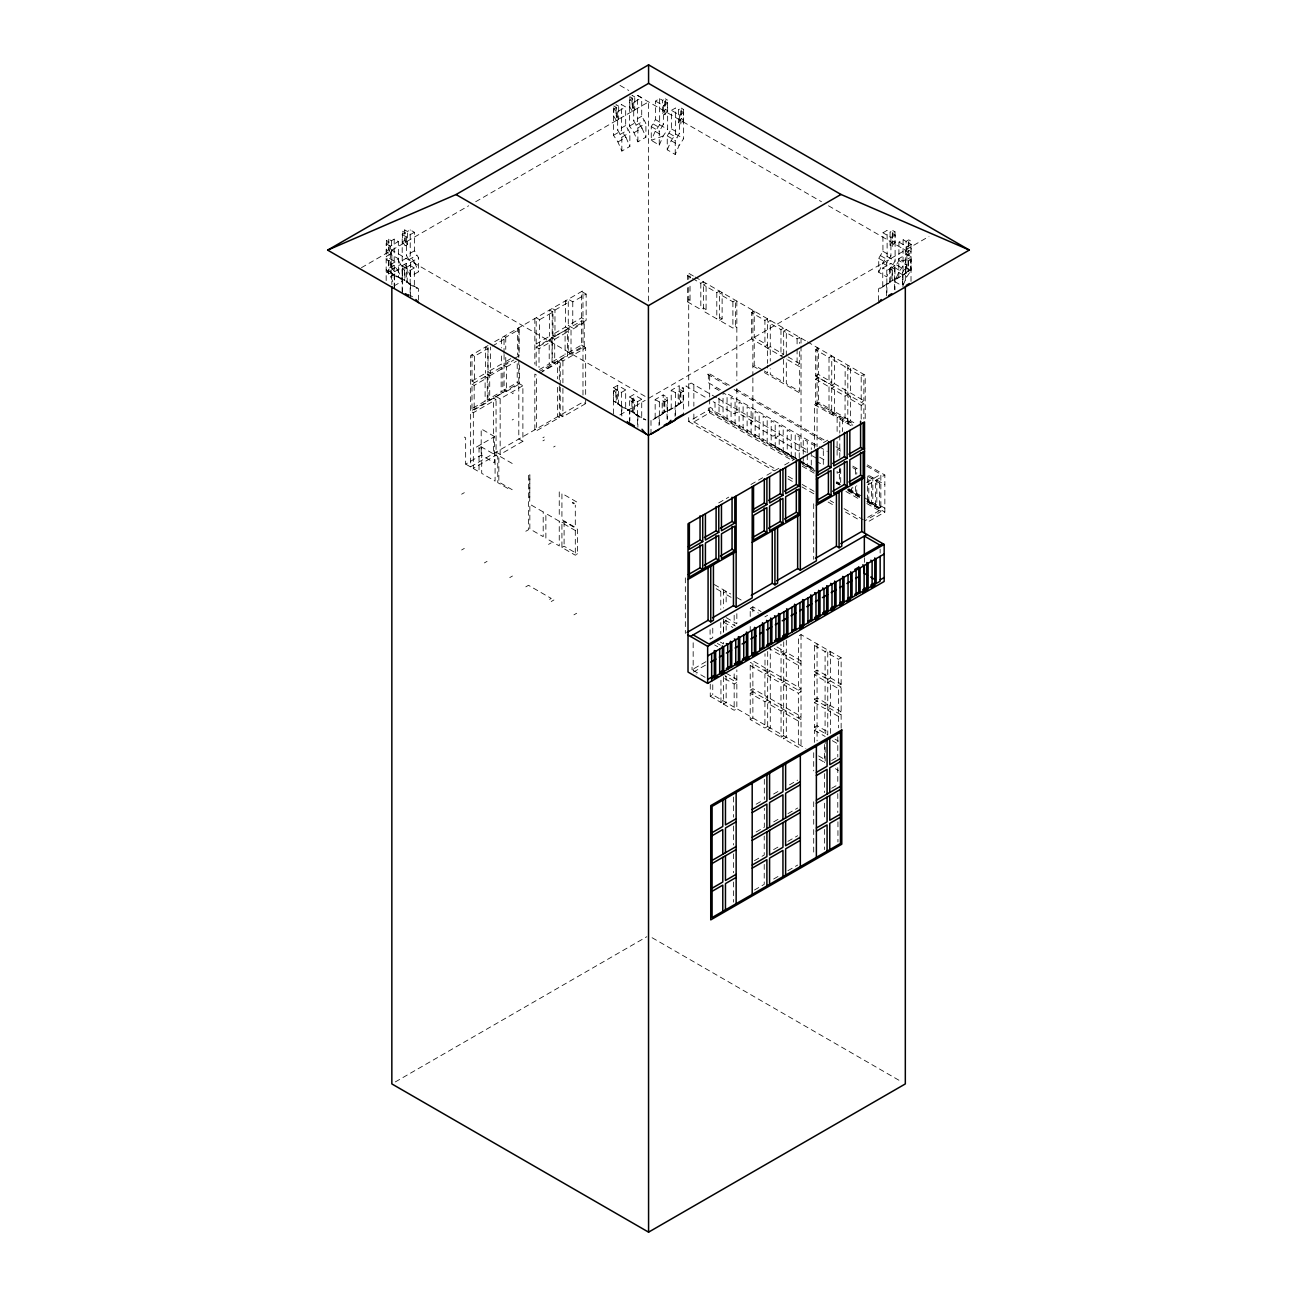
<?xml version="1.0" encoding="UTF-8"?>
<svg xmlns="http://www.w3.org/2000/svg" width="1297" height="1297" viewBox="0 0 1297 1297"><rect width="100%" height="100%" fill="white"/><g stroke="black" fill="none" stroke-linecap="round" stroke-linejoin="round"><path stroke-width="0.75" stroke-dasharray="5 3.75" d="M659.249 145.151L663.172 136.039L667.647 129.408L667.647 103.29L664.842 101.669L667.533 100.128L667.533 110.585L664.842 114.72L662.605 113.423L662.605 100.372L659.654 98.637L655.455 101.053L655.455 119.583L651.256 126.603L651.256 140.303L659.249 145.151L659.249 131.256L663.448 124.22L663.448 105.689L655.455 101.053M667.242 149.804L671.165 140.692L675.64 134.045L675.64 107.943L671.441 110.342L671.441 128.873L667.242 135.893L667.242 149.804L675.234 154.456L679.158 145.345L683.632 138.698L683.632 112.596L680.828 110.975L683.519 109.434L683.519 119.891L680.828 124.026L678.59 122.712L678.59 109.661L675.64 107.943M878.734 272.24L882.657 263.113L887.116 256.482L887.116 230.363L882.933 232.779L882.933 251.31L878.734 258.33L878.734 272.24L886.726 276.877L890.65 267.766L895.108 261.119L895.108 235.016L892.32 233.395L895.011 231.855L895.011 242.312L892.32 246.446L890.082 245.149L890.082 232.082L887.116 230.363M906.068 241.388L908.743 239.848L910.997 241.161L910.997 251.618L908.305 255.752L906.068 254.439L906.068 241.388L903.101 239.669L898.918 242.069L898.918 260.6L906.911 265.253L902.712 272.273L902.712 286.183L906.635 277.055L911.094 270.425L903.101 265.772L898.643 272.419L894.719 281.53L901.107 285.259M655.18 131.386L651.256 140.303L663.172 136.039L655.18 131.386L659.654 124.755L659.654 98.637M675.234 154.456L675.234 140.546L679.433 133.526L679.433 114.995L671.441 110.342M886.937 292.49L886.726 262.983L890.926 255.947L890.926 237.416L882.933 232.779M894.622 289.393L894.719 267.62L898.918 260.6M662.605 113.423L665.296 109.288L665.296 98.831L662.605 100.372M678.59 122.712L681.265 118.578L681.265 108.121L678.59 109.661M890.082 245.149L892.758 241.015L892.758 230.558L890.082 232.082M906.068 254.439L908.743 250.305L908.743 239.848M650.997 434.203L650.997 420.293L663.189 413.451L663.189 394.92L667.371 397.336L667.371 419.417M652.91 419.888L663.189 413.451M667.031 418.963L667.031 411.019L679.239 404.178L679.239 385.663L683.422 388.062L683.422 414.181M668.96 410.614L679.239 404.178M878.572 300.645L878.572 288.728L890.78 281.887L890.78 263.356L894.962 265.772L894.962 289.863M880.501 288.323L890.78 281.887M894.622 279.455L906.83 272.613L906.911 246.722L898.918 242.069M896.551 279.05L906.83 272.613M613.481 109.207L616.448 107.489L616.448 120.54L618.701 119.243L618.701 106.192L621.506 104.571L625.689 106.986L625.689 125.517L629.856 132.537L629.856 146.448L621.847 151.084L617.939 141.957L613.481 135.31L613.481 109.207L617.664 111.623L625.689 106.986M629.531 99.934L632.498 98.232L632.498 111.283L634.752 109.986L634.752 96.918L637.557 95.313L641.723 97.713L641.723 116.244L645.906 123.28L645.906 137.19L637.881 141.827L633.99 132.699L629.531 126.052L629.531 99.934L633.714 102.35L641.723 97.713M391.386 240.756L391.386 253.807L389.132 255.104L386.457 250.97L386.457 240.512L388.711 239.215L391.386 240.756L394.191 239.134L398.357 241.55L398.357 277.25L402.54 279.455L390.332 272.613L390.332 246.171L398.357 241.55M405.183 245.846L402.508 241.696L402.508 231.239L404.745 229.942L407.42 231.482L410.225 229.861L414.408 232.276L414.408 250.807L418.591 257.844L418.591 271.754L410.565 276.391L406.658 267.247L402.2 260.6L402.2 234.498L405.183 232.779L405.183 245.846L407.42 244.533L407.42 231.482M386.166 280.606L386.166 243.771L389.132 242.053L389.132 255.104M616.448 120.54L613.773 116.406L616.026 115.109L616.026 104.652L618.701 106.192M632.498 111.283L629.823 107.148L632.077 105.835L632.077 95.378L634.752 96.918M402.2 234.498L406.383 236.913L414.408 232.276M386.457 250.97L388.711 249.673L388.711 239.215M402.508 241.696L404.745 240.399L404.745 229.942M361.441 267.685L468.687 205.769M475.675 201.732L648.581 101.912L648.581 302.266M386.295 270.133L388.97 271.17L388.97 258.119L386.295 259.659L388.549 260.973L391.224 259.416L391.224 272.467L388.549 274.024L386.295 272.727L388.97 271.17L391.224 272.467M621.847 151.084L621.847 137.174L617.664 130.138L625.689 125.517M637.881 141.827L637.881 127.917L633.714 120.88L641.723 116.244M613.481 135.31L621.506 130.673L621.506 104.571M629.531 126.052L637.557 121.415L637.557 95.313M410.565 276.391L410.565 262.48L406.383 255.444L414.408 250.807M619.917 134.548L627.943 129.927M635.968 125.29L643.993 120.653M402.2 260.6L410.225 255.979L410.225 229.861M400.627 264.475L398.357 260.081L390.332 264.701L392.602 269.111L400.627 264.475L402.54 267.101L402.54 293.365M408.636 259.854L416.661 255.217M621.847 137.174L629.856 132.537M637.881 127.917L645.906 123.28M402.135 291.841L402.135 265.723L406.318 263.323L414.343 267.944L414.343 286.475L418.526 288.68L418.526 300.612M617.939 141.957L625.965 137.32L621.506 130.673M633.99 132.699L641.999 128.063L637.557 121.415M394.515 288.728L394.515 271.738L402.54 267.101M410.565 262.48L418.591 257.844M402.265 268.884L404.94 267.344L404.94 280.395L407.193 281.708L407.193 268.641L404.518 270.198L402.265 268.884L402.265 279.358L407.193 281.708M390.608 276.52L398.633 271.884L394.191 265.236L386.166 269.873L390.608 276.52L394.515 285.648L402.54 281.011L398.633 271.884M406.658 267.247L414.683 262.626L410.225 255.979M402.135 265.723L410.16 270.36L414.343 267.944M488.045 345.537L470.649 355.573L470.649 466.936M494.724 341.678L582.985 290.723L582.985 398.098M503.998 353.449L504.079 336.263L505.749 337.236L519.124 329.519L519.124 355.767L514.115 358.653M474.491 356.237L474.491 382.485L471.995 381.042L471.995 354.794L474.491 356.237L487.867 348.52L487.867 374.768M492.293 346.056L503.998 339.311L501.404 337.82L501.404 347.904M554.97 310.08L568.345 302.347L565.589 300.758L565.589 327.006L552.214 334.739L552.214 308.475L554.97 310.08L554.97 336.328L552.214 334.739M539.601 319.711L552.96 312.01L552.96 338.258L539.601 345.975L536.18 343.981L536.18 317.733L539.601 319.711L539.601 345.975M568.264 352.671L581.478 345.051L581.478 320.926L584.234 322.515L584.234 346.639L571.02 354.259L568.264 352.671L568.264 299.218L572.771 301.828L586.147 294.095L586.147 320.343L572.771 328.076L568.264 325.466L581.64 317.733L586.147 320.343M471.995 381.042L485.37 373.325L489.715 375.838L489.715 400.351L488.045 399.379L501.161 391.807L502.831 392.78L502.831 368.267L501.161 367.294L501.161 391.807M488.045 347.547L488.045 371.785L501.404 364.068L506.43 366.954L506.43 391.467L504.079 390.121L517.211 382.55L519.546 383.896L519.546 365.041M510.775 358.653L504.079 362.512L505.749 363.484L512.445 359.626M536.18 343.981L549.539 336.28L554.711 339.263L554.711 363.306L552.214 361.863L552.214 337.82M471.995 408.831L471.995 384.139L513.92 359.918M536.18 365.819L536.18 347.077L581.64 320.829M554.97 336.328L568.345 328.611M489.715 375.838L502.831 368.267M471.995 384.139L474.167 385.387L487.283 377.816L487.283 402.329L474.167 409.901L471.995 408.652L485.11 401.081L487.283 402.329M506.43 366.954L516.271 361.279M554.711 339.263L567.583 331.837L567.583 355.881L554.711 363.306M565.589 327.006L571.02 330.135L584.234 322.515M536.18 347.077L539.017 348.715L552.052 341.192L552.052 365.543L542.276 371.201M687.442 279.601L687.442 275.564L690.036 274.072L690.036 278.109M552.214 361.863L565.087 354.438L567.583 355.881M539.439 369.548L549.215 363.906L552.052 365.543M538.336 372.077L582.985 346.299L585.66 347.855L585.66 395.666M489.715 400.351L502.831 392.78M506.43 391.467L519.546 383.896M540.087 373.098L559.315 361.993L559.315 383.831M496.054 452.069L500.156 454.436L522.886 441.304L522.886 385.728L518.8 383.361L470.649 411.149L473.324 412.705L496.054 399.573L493.379 398.033L493.379 453.61M560.239 385.241L560.239 359.431L562.914 360.988L585.66 347.855M473.324 412.705L473.324 468.282L496.054 455.166L496.054 396.493L500.156 398.844L522.886 385.728M692.452 278.466L700.818 283.281L703.412 281.789L703.412 311.118L716.803 318.867L719.478 317.311L722.121 318.851L722.121 292.603L719.543 294.095L732.902 301.812L735.496 300.32L735.496 326.568L732.902 328.06L719.543 320.343L719.478 291.063L716.803 292.603L703.412 284.87L706.087 283.33L706.087 309.578L703.412 311.118M512.185 393.737L513.45 393.007M687.442 287.675L687.442 301.812L690.036 300.32L690.036 286.183M687.442 301.812L700.818 309.529L703.412 308.038L706.087 309.578M512.185 419.985L513.45 419.255M476.356 447.108L494.579 436.603L494.579 462.851L481.187 455.117L465.655 464.099L465.655 437.851L464.31 437.073M479.031 448.665L481.706 447.108L481.706 473.356L495.081 481.09L495.081 454.842M719.543 320.343L722.121 318.851M470.649 466.742L582.985 402.086L585.66 403.626L585.66 397.644M559.315 385.809L559.315 417.585L536.601 430.701L536.601 375.109L534.834 374.103L534.834 429.68L537.509 431.22M585.66 403.626L562.914 416.759L560.239 415.218L560.239 387.236M613.481 413.856L613.481 387.738L617.664 385.339L625.689 389.959L625.689 408.49L629.856 410.695L629.856 420.633M613.611 390.916L616.286 389.359L616.286 402.41L618.539 403.724L618.539 390.656L615.864 392.213L613.611 390.916L613.611 401.373L618.539 403.724M751.547 312.674L754.222 311.118L754.222 337.382L767.597 345.099L764.922 346.639L764.922 320.391L751.547 312.674L751.547 338.922L799.682 366.711L799.682 391.418L786.306 383.701L786.306 358.993M542.94 437.738L544.205 437.008M613.481 387.738L621.506 392.375L625.689 389.959M542.94 440.818L544.448 439.959M629.531 423.114L629.531 397.012L633.714 394.596L641.723 399.233L641.723 417.764L645.906 419.969L633.714 413.127L633.714 394.596M461.635 494.206L464.31 492.665M764.922 320.391L767.597 318.851L767.597 363.387M632.336 411.684L632.336 398.633L629.661 400.173L631.915 401.47L634.59 399.93L634.59 412.981L629.661 410.63L634.59 412.981M553.641 446.995L555.148 446.136M629.531 397.012L637.557 401.648L641.723 399.233M619.869 414.943L645.209 400.319M648.581 398.357L928.976 236.476M882.754 286.507L882.754 267.993L890.78 263.356M898.805 277.25L898.805 258.719L906.83 254.082L911.013 256.498L911.013 282.616M655.163 418.088L655.163 399.557L663.189 394.92M671.214 408.814L671.214 390.284L679.239 385.663M780.972 329.649L780.972 355.897L783.631 354.357L770.272 346.639L770.272 320.391L767.597 321.932L780.972 329.649L783.631 328.109L783.728 357.405M729.303 385.241L708.34 373.131L706.995 373.909L727.147 385.533M655.163 399.557L659.346 401.957L662.151 400.351L664.826 401.892L667.08 400.595L667.08 411.052L662.151 413.403L662.151 400.351M662.151 413.403L664.404 412.106L664.404 399.038L667.371 397.336M671.214 390.284L675.397 392.699L678.201 391.078L680.876 392.618L683.13 391.321L683.13 401.778L678.201 404.129L678.201 391.078M678.201 404.129L680.455 402.832L680.455 389.781L683.422 388.062M889.742 268.787L889.742 281.838L891.996 280.541L891.996 267.474L894.671 269.03L892.417 270.327L889.742 268.787L886.937 270.392L882.754 267.993M891.996 267.474L894.962 265.772M905.792 259.513L905.792 272.565L910.705 270.214L910.705 259.757L908.467 261.054L905.792 259.513L902.988 261.135L898.805 258.719M905.792 272.565L908.046 271.268L908.046 258.216L911.013 256.498M767.597 348.18L770.272 346.639M889.742 281.838L894.671 279.487L891.996 280.541M786.306 355.897L786.306 329.649L783.728 331.157L797.088 338.874L799.682 337.366L799.682 343.429M461.635 549.977L464.31 548.436M688.707 417.618L688.707 421.525L708.34 410.192L793.715 459.478M815.651 349.768L818.407 348.18L818.407 374.428L831.766 382.145L829.01 383.734L815.651 376.017L815.651 349.768L829.01 357.486L831.766 355.897L831.685 413.078L845.06 420.795L847.816 419.207L834.441 411.473L831.685 413.078M693.863 414.067L693.863 421.93L709.67 412.786L791.77 460.192M799.682 351.503L799.682 363.63L797.088 365.122L797.088 348.958M525.82 531.251L528.495 529.711L528.495 474.135M752.876 377.849L752.876 421.525L736.842 412.268L734.167 413.808L713.188 401.697M484.381 562.914L487.056 561.374M815.651 376.017L818.407 374.428M561.925 522.772L564.098 521.507L577.473 529.225L577.473 553.932L575.301 555.197L561.925 547.464L561.925 522.772L575.301 530.489L577.473 529.225M815.651 403.821L818.407 402.216L831.766 409.933L829.01 411.522L815.651 403.821L815.651 379.113L818.407 377.524L863.867 403.772L863.867 418.963M815.651 379.113L829.01 386.83L834.441 383.685L834.441 357.437L831.766 358.977L845.141 366.711L847.816 365.154L847.816 422.287L852.826 425.189M752.876 421.525L750.217 423.065L772.947 436.197L775.622 434.657L778.297 436.197L775.622 437.738L798.352 450.87L801.027 449.313L805.842 452.102M548.55 544.383L551.225 542.843M509.77 577.587L512.445 576.03M561.925 547.464L564.098 546.215L577.473 553.932M861.192 375.968L863.867 374.428L863.867 400.676L861.192 402.216L861.192 375.968L847.816 368.251L850.492 366.711L850.492 392.959L845.06 396.088L831.685 388.37L834.441 386.782L834.441 411.473M815.732 405.312L818.407 403.772M525.82 586.844L528.495 585.304L551.225 598.42L548.55 599.976M796.682 458.96L772.526 444.66L771.18 445.438L771.18 420.552L775.201 422.871L775.201 447.757M829.091 413.03L831.766 411.473M831.766 414.57L834.441 413.03M814.386 448.211L814.386 404.534L837.116 417.65L839.791 416.11L839.791 433.101M853.831 422.676L850.492 420.747L850.492 396.039L847.816 397.579L861.192 405.312L863.867 403.772M845.141 422.287L847.816 420.747M847.816 422.287L850.492 420.747M847.816 423.827L850.492 422.287M718.7 502.928L728.719 497.14M750.947 484.494L762.636 477.75M766.9 475.188L780.275 467.471M784.62 464.958L796.326 458.198M823.482 442.617L828.507 439.732M551.225 601.516L553.9 599.976M573.955 614.827L576.63 613.286M839.791 471.703L837.116 473.243L837.116 469.271M852.761 467.65L855.436 469.19L856.766 468.428L856.766 474.167M864.791 497.935L880.841 507.192L879.496 507.97L867.466 501.015L867.466 476.145L868.795 475.367L884.846 484.64M871.471 478.463L872.816 477.685L872.816 502.571L871.471 503.333L871.471 478.463L867.466 476.145M866.591 482.484L880.841 474.264L880.841 511.618L865.018 520.745M855.436 486.424L855.436 494.076L859.441 496.394L847.411 489.439L851.416 491.758L852.761 490.996L852.761 487.153M867.693 484.948L884.846 475.042L884.846 512.088L866.85 522.48M875.491 505.652L875.491 480.782L876.821 480.003L876.821 504.873L875.491 505.652L871.471 503.333M855.436 494.076L856.766 493.298L856.766 485.645M875.491 480.782L879.496 483.1L880.841 482.322M867.466 501.031L868.795 500.253L868.795 475.367M716.203 588.725L720.792 591.367L723.467 589.827L723.467 608.001M867.417 500.82L879.496 507.97L880.841 505.846L884.846 508.165M867.742 517.341L880.841 509.77L880.841 505.846M723.629 631.655L723.629 622.155L726.142 620.712L726.142 630.212M750.217 616.432L750.217 608.358L752.876 606.818L761.063 611.535M764.922 616.853L767.597 615.297M705.114 677.293L692.031 669.738L705.957 661.681M705.39 665.183L693.165 672.235L696.327 674.067M841.137 728.201L841.137 657.757L801.027 634.606L798.433 636.097L798.433 662.345L801.027 660.854L786.306 652.359L781.053 655.407L781.053 680.098L783.631 678.607M801.027 634.606L801.027 745.775L798.352 747.315L783.631 738.82L786.306 737.28L786.306 711.032L783.631 712.572L798.352 721.067L801.027 719.527L750.217 690.182L750.217 665.491L752.876 663.934M710.253 684.151L710.253 696.278L712.766 694.819L805.842 748.547M723.467 676.775L723.467 704.093L726.142 702.536L726.142 676.288L723.467 677.845L734.167 684.022L736.842 682.465L724.991 675.64M767.597 669.349L765.003 670.841L765.003 653.737M750.217 665.491L764.922 673.97L770.272 670.889L770.272 646.182L801.027 663.934L798.433 665.442L783.728 656.947L786.306 655.455L786.306 680.147L780.972 683.243L767.597 675.526L770.272 673.97L770.272 698.678L764.922 701.774L750.217 693.279L750.217 719.527L764.922 728.022L767.597 726.482M814.386 645.42L825.087 651.58L827.762 650.04L827.762 734.961L814.386 727.244L814.386 702.536L825.087 708.713L830.437 705.633L830.437 680.925L827.762 682.465L838.462 688.642L841.137 687.102L814.386 671.668L814.386 645.42L817.061 643.863L817.061 740.911M710.253 696.278L720.954 702.439L723.467 700.996M750.217 690.182L752.876 688.642L767.597 697.138L764.922 698.678L764.922 673.97M750.217 693.279L752.876 691.739M723.467 704.093L734.167 710.27L736.842 708.713L736.842 669.884M814.386 671.668L817.061 670.111L827.762 676.288L825.087 677.845L825.087 651.58M830.437 733.421L830.437 708.713L827.762 710.27L838.462 716.447L841.137 714.89L814.386 699.456L814.386 674.748L825.087 680.925L830.437 677.845L830.437 651.58L827.762 653.137L838.462 659.314L841.137 657.757M814.386 674.748L817.061 673.208M750.217 719.527L752.876 717.987L752.876 660.854L801.027 688.642L798.433 690.134L798.433 665.442M783.631 735.739L781.053 737.231L781.053 710.983L786.306 707.951L786.306 683.243L783.631 684.784L798.352 693.279L801.027 691.739L750.298 662.345M814.386 699.456L817.061 697.916L841.137 711.81L838.462 713.35L838.462 688.642M767.678 651.483L767.678 729.514L770.272 728.022L770.272 701.774L767.678 703.266L781.053 710.983M814.386 702.536L817.061 700.996M827.762 704.093L825.087 705.633L825.087 680.925M814.386 727.244L817.061 725.704L827.762 731.881L825.087 733.421L825.087 708.713M814.484 742.403L814.484 730.292L817.061 728.784M756.151 804.205L761.047 801.384M773.596 794.04L780.275 790.181M789.484 784.863L797.655 780.145M831.669 760.512L836.241 757.87M756.151 831.993L764.322 827.275L764.322 808.274M773.677 821.876L780.356 818.018M787.944 813.641L797.752 807.982M831.669 788.3L836.241 785.658M754.432 860.689L764.225 855.031L764.225 836.03M773.596 849.616L780.275 845.757M787.863 841.38L797.655 835.722M395.342 1081.909L646.83 936.71M754.432 890.018L764.225 884.359L764.225 864.175M787.863 870.725L797.655 865.067M773.677 879.009L778.686 876.107M663.448 105.689L667.647 103.29M679.433 114.995L683.632 112.596M890.926 237.416L895.108 235.016M908.305 255.752L908.305 242.701L910.997 241.161M906.911 246.722L911.094 244.322L911.094 270.425M908.046 271.268L910.705 270.214M680.455 402.832L683.13 401.778M664.404 412.106L667.08 411.052M904.576 274.413L902.647 274.834L902.647 284.756M888.526 283.686L886.597 284.092L886.597 296.008M676.985 405.977L675.056 406.399L675.056 416.321M660.935 415.251L659.022 415.656L659.022 425.594M406.318 263.323L406.318 281.838L418.526 288.68M617.664 385.339L617.664 403.87L629.856 410.695M402.265 279.358L404.94 280.395M613.611 401.373L616.286 402.41M619.998 85.407L628.769 90.466M637.557 95.54L821.487 201.732M828.475 205.769L905.322 250.126L905.322 282.519M632.498 98.232L629.823 96.675L629.823 107.148M908.046 258.216L910.705 259.757M613.773 105.949L616.448 107.489M693.376 276.002L688.707 273.294L688.707 279.358M695.046 276.958L805.842 340.933M807.447 341.857L865.212 375.206L865.212 420.86M687.442 275.564L690.782 277.493M688.707 299.542L690.036 300.32M735.496 326.568L736.842 327.33M787.992 356.87L799.682 363.63M834.441 383.685L847.816 391.402L845.141 392.959L845.141 366.711M850.492 392.959L863.867 400.676M762.571 369.985L754.222 365.17L754.222 340.463M764.257 370.958L767.597 372.888L767.597 365.284M752.876 365.932L757.788 368.77M764.322 372.547L801.027 393.737M817.061 402.994L853.831 424.216M851.156 425.773L839.791 419.207L842.466 417.65L842.466 431.561M586.147 294.095L581.64 291.485L581.64 317.733M736.307 389.278L825.427 440.737M835.917 446.784L841.153 449.816M867.369 464.942L884.846 475.042M734.134 389.57L824.941 442.001M837.165 449.054L840.667 451.064M866.866 466.19L880.841 474.264M720.37 389.684L708.34 382.728L708.34 373.131M728.395 394.304L827.324 451.421M852.761 466.109L860.77 470.746M719.041 390.446L715.02 388.143L715.02 391.97M815.294 446.022L811.274 443.704L811.274 449.443M716.56 397.693L691.188 383.037L685.935 386.068L706.93 398.179M718.311 398.698L809.133 451.129M819.607 457.176L826.594 461.213M812.262 455.798L817.061 458.587M816.137 461.132L823.125 465.169M552.96 312.01L549.539 310.032L549.539 336.28M680.455 389.781L683.13 391.321M796.569 458.538L712.345 409.933L712.345 408.571L708.34 406.253L708.34 410.192M800.573 460.857L812.619 467.812M836.678 481.706L839.354 483.246M848.741 488.661L860.77 495.616M402.508 231.239L405.183 232.779M799.244 461.635L815.294 470.892M836.678 483.246L839.354 484.802L839.354 469.482M802.421 464.504L814.629 471.541M847.735 490.655L859.927 497.708M866.899 501.728L884.846 512.088M802.243 466.239L814.467 473.292M845.903 491.45L859.879 499.507M866.866 503.544L880.841 511.618M567.583 331.837L565.087 330.395L565.087 354.438M581.478 345.051L584.234 346.639M664.404 399.038L667.08 400.595M386.457 240.512L389.132 242.053M386.166 243.771L390.332 246.171M693.863 421.93L775.946 469.319M788.171 476.372L795.158 480.409M802.146 484.446L814.37 491.498M830.08 500.577L833.582 502.588M844.055 508.651L863.267 519.74M552.052 341.192L549.215 339.555L549.215 363.906M645.095 396.347L391.84 250.126L391.84 284.546M688.707 421.525L774.082 470.811M788.009 478.869L794.98 482.889M801.951 486.91L814.159 493.946M828.086 502.004L833.322 505.019M845.514 512.056L859.457 520.097M519.124 329.519L517.454 328.546L517.454 354.794L519.124 355.767M559.315 361.993L557.564 360.988L557.564 378.854M390.332 272.613L398.357 277.25M406.318 281.838L414.343 286.475M617.664 403.87L625.689 408.49M633.714 413.127L641.723 417.764M392.602 274.413L400.627 279.05M408.571 283.654L416.596 288.274M619.917 405.669L627.943 410.29M635.968 414.927L643.993 419.563M408.198 294.273L413.013 297.045M487.867 348.52L485.37 347.077L485.37 373.325M488.045 371.785L490.623 373.277L490.623 347.029M560.239 415.024L562.914 416.564L562.914 384.804M559.315 417.585L557.564 416.564L557.564 386.782M487.283 377.816L485.11 376.552L485.11 401.081M522.886 441.304L518.8 438.953L518.8 359.545M494.579 436.603L481.187 428.869L481.187 455.117M512.202 463.467L498.842 455.75L498.842 481.998L512.202 489.715M576.63 501.923L561.925 493.427L561.925 519.675L575.301 527.393L575.301 505.182M714.29 584.525L730.73 594.026M736.842 597.544L741.657 600.333M731.103 597.333L723.467 592.907L726.142 591.367L726.142 605.504M750.217 608.358L758.388 613.076M465.655 464.099L479.031 471.816L479.031 445.568L497.756 456.382L497.756 482.63L511.115 490.347M726.142 617.615L736.842 623.792L736.842 613.708M776.952 646.96L783.631 650.818L780.972 652.359L780.972 644.285M830.437 677.845L841.137 684.022L838.462 685.562L838.462 659.314M724.991 620.047L735.302 625.997M723.629 622.155L732.805 627.456M767.678 647.673L781.053 655.407M720.402 642.112L723.467 643.863L723.467 640.07M717.354 643.425L720.402 645.193M714.679 644.966L717.727 646.733M726.142 673.208L736.842 679.385L734.167 680.925L734.167 671.424M770.272 698.678L783.631 706.395L780.972 707.951L780.972 683.243M786.306 707.951L801.027 716.447L798.352 717.987L798.352 693.279M835.025 739.16L838.462 741.138M814.484 730.292L825.168 736.469M832.35 740.7L838.462 744.235M818.602 755.924L824.714 759.458M767.678 729.514L781.053 737.231M819.056 759.183L825.168 762.717L825.168 740.506M835.414 768.716L838.462 770.483M652.083 937.715L901.837 1081.909M892.758 230.558L895.011 231.855M665.296 98.831L667.533 100.128M681.265 108.121L683.519 109.434M908.305 242.701L911.094 244.322M892.758 241.015L895.011 242.312M908.743 250.305L910.997 251.618M665.296 109.288L667.533 110.585M681.265 118.578L683.519 119.891M882.933 251.31L890.926 255.947M655.455 119.583L663.448 124.22M671.441 128.873L679.433 133.526M887.116 256.482L895.108 261.119M659.654 124.755L667.647 129.408M675.64 134.045L683.632 138.698M880.663 255.704L888.656 260.357M896.649 265.01L904.641 269.646M653.185 123.977L661.178 128.63M669.171 133.283L677.164 137.92M878.734 258.33L886.726 262.983M894.719 267.62L902.712 272.273M651.256 126.603L659.249 131.256M667.242 135.893L675.234 140.546M882.657 263.113L890.65 267.766M898.643 272.419L906.635 277.055M671.165 140.692L679.158 145.345M798.401 459.981L813.932 469.174M836.37 482.435L839.808 484.478M848.449 489.585L858.792 495.713M837.019 482.403L840.407 484.446M848.919 489.553L859.1 495.697M867.596 500.804L879.496 507.97M772.526 444.66L800.038 461.197M801.757 462.235L814.192 469.644M836.143 482.906L839.824 485.078M848.173 490.136L858.614 496.394M867.077 501.501L880.841 509.77M392.602 269.111L394.515 271.738M632.077 105.835L634.752 109.986M616.026 115.109L618.701 119.243M404.745 240.399L407.42 244.533M388.711 249.673L391.386 253.807M641.999 128.063L645.906 137.19M625.965 137.32L629.856 146.448M414.683 262.626L418.591 271.754M908.467 261.054L908.467 271.527M903.101 239.669L902.988 287.237M892.417 270.327L892.417 280.784M892.32 233.395L892.32 246.446M880.144 549.134L880.144 553.073M879.496 483.1L879.496 506.624M864.337 557.694L864.515 562.347M861.192 405.312L861.192 420.52M855.436 469.19L855.436 474.945M851.416 487.931L851.416 491.758M845.06 396.088L845.06 420.795M840.699 468.72L840.699 484.024M839.791 435.079L839.791 457.809M839.791 467.731L839.791 474.783M838.462 716.447L838.462 727.844M837.943 821.812L837.943 841.996M837.781 736.793L837.781 756.978M837.781 767.662L837.781 784.766M837.781 793.569L837.781 812.571M837.116 417.65L837.116 433.538M837.116 441.483L837.116 457.355M829.01 357.486L829.01 383.734M829.01 386.83L829.01 411.522M824.406 744.51L824.406 762.685M824.568 773.579L824.568 792.597M824.406 803.183L824.406 820.288M824.406 829.432L824.406 849.616M823.303 450.659L823.303 465.963M818.407 377.524L818.407 402.216M817.061 347.418L817.061 446.671M813.705 503.755L813.705 559.347M813.705 752.698L813.705 770.872M813.705 801.757L813.705 826.465M813.705 829.545L813.705 855.793M811.274 451.356L811.274 468.574M807.269 452.864L807.269 441.385L803.248 439.067L803.248 454.388M807.269 454.777L807.269 466.272M803.248 456.301L803.248 463.953M801.027 338.144L801.027 344.094M801.027 346.088L801.027 449.313M799.244 457.809L799.244 436.765L795.223 434.446L795.223 459.316L715.02 413.013L715.02 399.622M798.352 721.067L798.352 747.315M797.088 338.874L797.088 346.947M791.219 456.998L791.219 432.128L787.214 429.81L787.214 454.68M786.306 640.248L786.306 652.359M783.631 359.35L783.631 382.145L770.272 374.428L770.272 368.737M783.728 641.739L783.631 738.82M783.193 452.377L783.193 427.491L779.205 425.189L779.205 450.075M770.272 349.72L770.272 361.133M767.176 443.12L767.176 418.25L763.171 415.932L763.171 440.802M764.922 701.774L764.922 728.022M764.322 779.302L764.322 799.487M759.15 438.483L759.15 413.613L755.146 411.295L755.146 436.181M752.876 310.356L752.876 375.871M752.876 606.818L752.876 614.891M751.125 433.863L751.125 408.977L747.121 406.658L747.121 431.544M750.217 626.532L750.217 632.579M743.1 429.226L743.1 404.34L739.095 402.038L739.095 426.908M736.842 301.082L736.842 380.491M736.842 388.435L736.842 412.268M735.075 424.589L735.075 399.719L731.07 397.401L731.07 422.271M734.167 615.248L734.167 625.332M734.167 684.022L734.167 710.27M733.567 881.976L733.567 902.161M733.47 797.007L733.47 817.191M733.47 825.978L733.47 844.996M733.47 853.783L733.47 872.784M732.902 301.812L732.902 328.06M727.066 419.969L727.066 395.082L723.045 392.764L723.045 417.65M723.467 619.172L723.467 632.466M720.954 680.244L720.954 702.439M720.792 591.367L720.792 609.541M720.792 622.609L720.792 634.006M719.041 398.114L719.041 415.332M716.803 292.603L716.803 318.867M712.766 628.186L712.766 637.686L710.091 639.243L710.091 629.742M712.766 684.735L712.766 694.819M709.67 375.449L709.67 397.06M709.67 399.038L709.67 412.786M700.818 283.281L700.818 309.529M693.863 384.577L693.863 406.204M693.165 642.745L693.165 670.273M692.031 667.161L692.031 669.738M688.707 287.431L688.707 407.874M685.335 577.862L685.335 633.455M680.828 110.975L680.828 124.026M680.876 392.618L680.876 403.091M675.397 392.699L675.397 416.791M664.842 101.669L664.842 114.72M664.826 401.892L664.826 412.349M659.346 401.957L659.346 426.065M637.881 415.332L637.881 427.248M637.557 401.648L637.557 425.74M633.714 102.35L633.714 120.88M631.915 401.47L631.915 411.927M621.847 406.074L621.847 415.997M621.506 392.375L621.506 418.477M617.664 111.623L617.664 130.138M615.864 392.213L615.864 402.67M613.773 107.683L613.773 116.406M575.301 530.489L575.301 555.197M572.771 301.828L572.771 328.076M571.02 330.135L571.02 354.259M564.098 521.507L564.098 546.215M562.914 360.988L562.914 382.826M559.25 491.887L559.25 518.135M539.017 348.715L539.017 367.456M534.834 318.511L534.834 364.165M518.8 327.768L518.8 357.55M517.211 363.695L517.211 382.55M505.749 337.236L505.749 349.347M505.749 357.421L505.749 363.484M504.079 354.438L504.079 390.316M501.404 355.978L501.404 364.068M500.156 398.844L500.156 412.754M500.156 414.732L500.156 454.436M488.045 374.865L488.045 399.573M474.167 385.387L474.167 409.901M410.5 284.059L410.5 297.953M410.16 270.36L410.16 296.462M406.383 236.913L406.383 255.444M404.518 270.198L404.518 280.655M394.191 239.134L394.191 287.237M388.549 260.973L388.549 274.024M390.332 254.082L386.166 256.498L394.191 261.135L398.357 258.719L390.332 254.082M529.841 474.897L529.743 501.193L529.841 474.897M543.2 511.958L529.841 504.241L529.841 528.949L543.2 536.666L543.2 511.958M559.25 521.216L545.875 513.499L545.875 538.206L559.25 545.924L559.25 521.216"/><path stroke-width="1.5" d="M711.664 678.509L880.144 581.234L880.144 556.348M670.938 420.309L667.031 424.93L675.056 420.293M878.572 302.639L881.182 299.558M327.655 250.126L648.581 64.85L969.345 250.045L648.419 435.322L327.655 250.126L456.025 194.55L648.581 83.381L840.975 194.453L969.345 250.045M456.025 194.55L648.419 305.622L840.975 194.453M888.542 295.586L891.752 293.722M906.198 285.389L909.408 283.54M664.161 425.286L667.371 423.438M675.397 418.801L683.422 414.181M650.997 434.203L659.022 429.566M688.35 546.799L700.056 540.038L702.731 541.579L702.731 515.331M704.401 537.525L716.106 530.765L718.781 532.305L718.781 506.057M720.37 528.203L732.059 521.459L734.815 523.048L734.815 496.8M752.617 509.786L764.322 503.025L766.9 504.533L766.9 478.285M768.57 500.48L780.275 493.719L782.95 495.259L782.95 469.011M784.62 491.206L796.326 484.446L799.001 486.002L799.001 459.754M816.802 472.724L828.507 465.98L831.085 467.471L831.085 441.223M832.739 463.434L844.46 456.657L847.136 458.198L847.136 431.95M848.887 454.193L860.592 447.449L863.186 448.94L863.186 422.692M702.731 541.579L689.356 549.296L689.356 523.048M718.781 532.305L705.406 540.038L705.406 513.79M734.815 523.048L721.456 530.765L721.456 504.517M766.9 504.533L753.541 512.25L753.541 486.002M782.95 495.259L769.575 502.977L769.575 476.729M799.001 486.002L785.625 493.719L785.625 467.471M816.38 475.967L831.085 467.471M847.136 458.198L833.744 465.947L833.744 439.683M864.515 448.162L849.811 456.657L849.811 430.409M816.38 479.047L831.085 470.552L831.085 495.259L817.726 502.977L817.726 478.285M864.515 451.259L849.811 459.754L849.811 484.462L863.186 476.729L863.186 452.037M688.35 574.587L700.056 567.827L702.731 569.367L702.731 544.659L689.356 552.392L689.356 577.1L718.781 560.109L718.781 535.402L705.406 543.119L705.406 567.827M704.32 565.265L716.025 558.504L718.781 560.109M720.37 556.008L732.059 549.263L734.815 550.852L734.815 526.144L721.456 533.861L721.456 558.553L734.815 550.852M752.536 537.525L764.225 530.781L766.9 532.321L766.9 507.613L753.541 515.331L753.541 540.038L766.9 532.321M768.57 528.268L780.275 521.507L782.95 523.048L782.95 498.356L769.575 506.073L769.575 530.781L782.95 523.048M784.62 518.995L796.326 512.25L799.001 513.79L799.001 489.082L785.625 496.8L785.625 521.507L799.001 513.79M816.721 500.48L828.41 493.719L831.085 495.259M832.739 491.223L844.46 484.462L847.136 486.002L847.136 461.294L833.744 469.028L833.744 493.735L847.136 486.002M848.887 481.998L860.592 475.237L863.186 476.729M688.01 579.419L736.145 551.614M752.195 542.357L800.33 514.569M816.38 505.295L864.515 477.507M687.086 632.45L708.081 620.323L710.756 621.863L713.431 620.323L713.431 564.73M712.507 617.777L733.47 605.667L736.145 607.207L752.195 597.949L752.195 486.764M751.271 595.388L772.25 583.277L774.925 584.817L777.6 583.277L777.6 527.684M776.676 580.716L797.655 568.605L800.33 570.145L816.38 560.888L816.38 449.719M815.456 558.326L836.435 546.215L839.094 547.772L841.769 546.215L841.769 490.639M840.764 543.621L861.759 531.494L884.165 544.432L884.165 581.494L707.659 683.389L688.01 672.057L688.01 523.826L864.515 421.914L864.515 533.099M690.49 636.438L866.996 534.526M882.819 543.654L708.989 644.025L693.165 634.882M688.01 634.995L707.659 646.344L884.165 544.432M858.76 567.162L854.739 569.48L856.085 570.242L856.085 595.128L854.739 594.35L858.76 592.032L860.089 592.81L860.089 567.924L858.76 567.162L858.76 592.032M707.659 655.942L884.165 554.03M710.643 662.151L715.879 659.119M719.365 657.109L722.867 655.098M726.352 653.072L731.589 650.056M735.091 648.03L738.577 646.019M742.079 643.993L747.315 640.977M750.801 638.967L756.038 635.935M759.539 633.925L763.025 631.898M766.527 629.888L771.764 626.856M775.249 624.846L778.751 622.819M782.237 620.809L787.49 617.777M790.975 615.767L796.212 612.735M799.714 610.725L803.2 608.715M806.702 606.688L811.938 603.672M815.424 601.646L818.926 599.636M822.411 597.609L827.648 594.593M831.15 592.583L836.387 589.551M839.872 587.541L843.374 585.514M846.86 583.504L852.097 580.472M855.598 578.462L859.084 576.435M711.664 676.953L714.339 675.413L715.668 676.191L715.668 651.305L714.339 650.543L714.339 675.413M719.689 672.332L722.364 670.776L722.364 645.906M730.389 666.155L731.719 666.917L731.719 642.047L730.389 641.269L730.389 666.139L726.369 668.458L727.714 669.236L727.714 644.366L726.369 643.588M738.415 661.519L739.744 662.297L739.744 637.411L738.415 636.632L738.415 661.519L734.394 663.837L735.739 664.599L735.739 639.729L734.394 638.951M746.423 656.882L747.769 657.66L747.769 632.774L746.423 632.012L746.423 656.882L742.419 659.2L743.748 659.978L743.748 635.092M751.806 653.785L754.481 652.229L754.481 627.359L755.811 628.137L755.811 653.007L754.481 652.245M759.831 649.149L762.506 647.608L762.506 622.722M770.531 620.015L770.531 642.972L766.511 645.29L767.856 646.068L767.856 621.182L766.511 620.404M778.557 638.335L779.886 639.113L779.886 614.243L778.557 613.465L778.557 638.335L774.536 640.653L775.882 641.431L775.882 616.545L774.536 615.783M786.566 610.741L786.566 633.714L782.561 636.033L783.891 636.795L783.891 611.925M791.916 630.618L794.591 629.077L794.591 604.191M799.941 625.997L802.616 624.441L802.616 599.571L803.962 600.333L803.962 625.219L802.616 624.441M807.966 621.36L810.609 619.82L811.954 620.598L811.954 595.728L810.609 594.95M819.98 591.092L819.98 615.962L818.634 615.2L814.629 617.518L815.959 618.28L815.959 593.41L814.629 592.632M826.659 585.693L828.005 586.455L828.005 611.341L826.659 610.563L822.655 612.881L823.984 613.659L823.984 588.773L822.655 587.995M836.014 581.818L836.014 606.704L834.684 605.926L830.68 608.244L832.009 609.023L832.009 584.136L830.68 583.374M840.034 602.846L842.71 601.305L844.039 602.067L844.039 577.197L842.71 576.419L842.71 601.305M848.06 598.209L850.735 596.669L852.064 597.447L852.064 572.561M866.785 562.525L868.115 563.303L868.115 588.173L866.785 587.411L862.764 589.713L864.11 590.492L864.11 565.605L862.764 564.843M876.14 558.667L876.14 583.537L874.794 582.775L870.79 585.093L872.119 585.855L872.119 560.985L870.79 560.207M707.659 679.466L711.664 677.147L711.664 653.623M880.144 579.872L884.165 577.554M714.225 678.347L717.727 676.321M721.213 674.31L724.715 672.3M736.939 665.231L742.176 662.216M745.662 660.189L749.163 658.179M752.649 656.152L757.886 653.137M777.098 642.047L787.587 636M799.811 628.932L803.297 626.921M815.521 619.853L819.023 617.842M824.26 614.81L827.745 612.8M831.247 610.79L834.733 608.763M839.986 605.748L843.472 603.721M846.957 601.711L850.459 599.684M862.683 592.632L867.92 589.616M871.422 587.59L874.908 585.579M712.085 832.642L722.786 826.465L722.786 800.217M736.145 818.747L725.461 824.924L725.461 798.66M752.195 809.474L766.9 800.979L766.9 774.731M800.33 781.686L785.625 790.181L785.625 763.933M816.38 772.412L827.081 766.251L827.081 739.987M840.456 758.518L829.756 764.695L829.756 738.447M712.085 835.722L722.786 829.545L722.786 854.253M736.145 821.828L725.461 828.005L725.461 852.713M752.195 812.571L766.9 804.075L766.9 828.783M800.33 784.766L785.625 793.261L785.625 817.969M816.38 775.509L827.081 769.332L827.081 794.04M840.456 761.615L829.756 767.792L829.756 792.499M712.085 860.43L736.145 846.536M752.195 837.262L800.33 809.474M816.38 800.217L840.456 786.322M712.085 863.526L736.145 849.616M752.195 840.359L800.33 812.571M816.38 803.297L840.456 789.403M712.085 888.218L722.786 882.041L722.786 857.349M736.145 874.324L725.461 880.501L725.461 855.793M752.195 865.067L766.9 856.571L766.9 831.863M800.33 837.262L785.625 845.757L785.625 821.05M816.38 828.005L827.081 821.828L827.081 797.12M840.456 814.111L829.756 820.288L829.756 795.58M712.085 891.315L722.786 885.138L722.786 911.386M736.145 877.421L725.461 883.597L725.461 909.846M752.195 868.147L766.9 859.652L766.9 885.9M800.33 840.359L785.625 848.854L785.625 875.102M816.38 831.101L827.081 824.924L827.081 851.172M840.456 817.191L829.756 823.368L829.756 849.616M391.84 286.556L391.84 1083.919L648.581 1232.15L905.322 1083.919L905.322 286.556M880.144 545.21L864.337 536.066L864.337 555.732M405.345 293.689L408.555 295.538M629.531 423.114L634.346 425.902M867.498 575.236L864.337 573.42L864.337 565.557M870.66 577.068L875.41 579.808M786.566 608.828L787.911 609.606L787.911 634.476L786.566 633.714M794.591 629.077L795.936 629.856L795.936 604.969M572.625 502.685L573.955 503.463M770.531 618.102L771.861 618.864L771.861 643.75L770.531 642.972M762.506 647.608L763.836 648.37L763.836 623.5M722.364 670.776L723.694 671.554L723.694 646.668M641.999 429.258L645.906 433.879M627.262 421.525L629.856 424.605M415.915 299.51L418.526 302.59M711.664 677.147L711.664 681.071M874.794 557.888L874.794 582.775M866.785 564.438L866.785 587.411M861.759 477.896L861.759 531.494M860.592 421.201L860.592 447.449M860.592 452.426L860.592 475.237M850.735 571.782L850.735 596.669M848.06 574.879L848.06 599.749M844.46 432.436L844.46 456.657M844.46 461.651L844.46 484.462M840.034 579.516L840.034 604.386M839.094 492.179L839.094 547.772M836.435 492.617L836.435 546.215M834.684 581.056L834.684 605.926M828.507 441.742L828.507 465.98M828.41 470.908L828.41 493.719M826.659 587.606L826.659 610.563M818.634 590.313L818.634 615.2M817.726 448.94L817.726 475.188M816.38 746.164L816.38 857.349M810.609 596.863L810.609 619.82M807.966 598.03L807.966 622.9M800.33 458.976L800.33 570.145M800.33 755.438L800.33 866.607M799.941 602.651L799.941 627.537M797.655 515.006L797.655 568.605M796.326 460.224L796.326 484.446M796.326 489.439L796.326 512.25M791.916 607.288L791.916 632.158M782.95 765.473L782.95 791.721L769.575 799.438L769.575 773.19M782.95 819.509L782.95 794.802L769.575 802.535L769.575 827.227M782.95 822.606L782.95 847.314L769.575 855.031L769.575 830.323M782.95 876.642L782.95 850.394L769.575 858.111L769.575 884.359M780.275 469.482L780.275 493.719M780.275 498.713L780.275 521.507M774.925 529.225L774.925 584.817M772.25 529.679L772.25 583.277M764.322 478.804L764.322 503.025M764.225 507.97L764.225 530.781M759.831 625.819L759.831 650.689M752.195 783.226L752.195 894.395M751.806 630.455L751.806 655.325M736.145 496.038L736.145 607.207M736.145 792.499L736.145 903.669M733.47 552.068L733.47 605.667M732.059 497.237L732.059 521.459M732.059 526.452L732.059 549.263M719.689 648.986L719.689 673.873M716.106 506.543L716.106 530.765M716.025 535.71L716.025 558.504M710.756 566.286L710.756 621.863M708.081 566.724L708.081 620.323M707.659 646.344L707.659 683.389M700.056 515.801L700.056 540.038M700.056 545.016L700.056 567.827M648.581 64.85L648.581 83.381M648.419 305.622L648.581 1232.15M841.785 729.952L710.74 805.615L710.74 919.881L841.785 844.217L841.785 729.952M840.456 732.27L712.085 806.394L712.085 917.563L840.456 843.439L840.456 732.27"/></g></svg>
